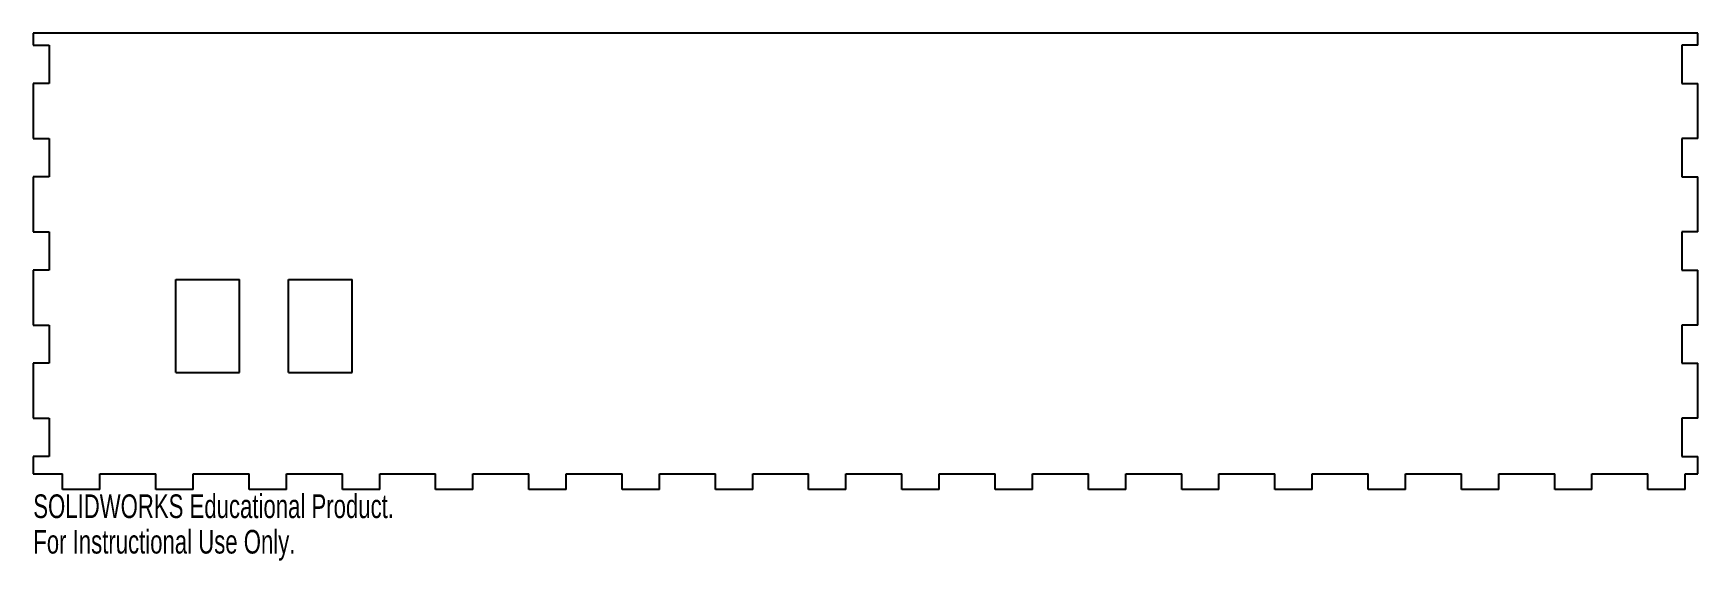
# Paper-space layout 'Flat-Pattern19' of a CAD drawing. Header units: millimetres. Extents: x 3 to 343, y -18 to 90.
import ezdxf

# ---------------------------------------------------------------- set-up
doc = ezdxf.new("R2010")
doc.units = ezdxf.units.MM
doc.styles.add('SLDTEXTSTYLE0', font='TXT', dxfattribs={"width": 0.7})

psp = doc.layouts.new('Flat-Pattern19')

# ---------------------------------------------------------------- linework, layer by layer
at = {"color": 7, "linetype": 'Continuous', "lineweight": 25}
for p, q in [((3.17, 90), (3.17, 87.56)), ((343.18, 90), (3.17, 90)), ((343.18, 87.56), (343.18, 90)), ((3.17, 87.56), (6.45, 87.56)), ((6.45, 87.56), (6.45, 79.74)), ((343.18, 87.56), (339.9, 87.56)), ((339.9, 87.56), (339.9, 79.74)), ((3.17, 79.74), (3.17, 68.51)), ((6.45, 79.74), (3.17, 79.74)), ((339.9, 79.74), (343.18, 79.74)), ((343.18, 68.51), (343.18, 79.74)), ((3.17, 68.51), (6.45, 68.51)), ((6.45, 68.51), (6.45, 60.69)), ((343.18, 68.51), (339.9, 68.51)), ((339.9, 68.51), (339.9, 60.69)), ((3.17, 60.69), (3.17, 49.46)), ((6.45, 60.69), (3.17, 60.69)), ((339.9, 60.69), (343.18, 60.69)), ((343.18, 49.46), (343.18, 60.69)), ((3.17, 49.46), (6.45, 49.46)), ((6.45, 49.46), (6.45, 41.64)), ((343.18, 49.46), (339.9, 49.46)), ((339.9, 49.46), (339.9, 41.64)), ((3.17, 41.64), (3.17, 30.41)), ((6.45, 41.64), (3.17, 41.64)), ((339.9, 41.64), (343.18, 41.64)), ((343.18, 30.41), (343.18, 41.64)), ((32.3, 39.7), (45.3, 39.7)), ((32.3, 20.7), (32.3, 39.7)), ((45.3, 20.7), (45.3, 39.7)), ((55.3, 39.7), (68.3, 39.7)), ((55.3, 20.7), (55.3, 39.7)), ((68.3, 20.7), (68.3, 39.7)), ((3.17, 30.41), (6.45, 30.41)), ((6.45, 30.41), (6.45, 22.59)), ((343.18, 30.41), (339.9, 30.41)), ((339.9, 30.41), (339.9, 22.59)), ((3.17, 22.59), (3.17, 11.36)), ((6.45, 22.59), (3.17, 22.59)), ((32.3, 20.7), (45.3, 20.7)), ((55.3, 20.7), (68.3, 20.7)), ((339.9, 22.59), (343.18, 22.59)), ((343.18, 11.36), (343.18, 22.59)), ((3.17, 11.36), (6.45, 11.36)), ((6.45, 11.36), (6.45, 3.54)), ((343.18, 11.36), (339.9, 11.36)), ((339.9, 11.36), (339.9, 3.54)), ((3.17, 3.54), (3.17, 0)), ((6.45, 3.54), (3.17, 3.54)), ((339.9, 3.54), (343.18, 3.54)), ((343.18, 0), (343.18, 3.54)), ((3.17, 0), (9.16, 0)), ((9.16, -3.17), (9.16, 0)), ((16.79, 0), (28.21, 0)), ((16.79, -3.17), (16.79, 0)), ((28.21, -3.17), (28.21, 0)), ((35.84, 0), (47.27, 0)), ((35.84, -3.17), (35.84, 0)), ((47.27, -3.17), (47.27, 0)), ((54.88, 0), (66.31, 0)), ((54.88, -3.17), (54.88, 0)), ((66.31, -3.17), (66.31, 0)), ((73.94, 0), (85.36, 0)), ((73.94, -3.17), (73.94, 0)), ((85.36, -3.17), (85.36, 0)), ((92.98, 0), (104.42, 0)), ((92.98, -3.17), (92.98, 0)), ((104.42, -3.17), (104.42, 0)), ((112.03, 0), (123.47, 0)), ((112.03, -3.17), (112.03, 0)), ((123.47, -3.17), (123.47, 0)), ((131.09, 0), (142.51, 0)), ((131.09, -3.17), (131.09, 0)), ((142.51, -3.17), (142.51, 0)), ((150.13, 0), (161.56, 0)), ((150.13, -3.17), (150.13, 0)), ((161.56, -3.17), (161.56, 0)), ((169.19, 0), (180.62, 0)), ((169.19, -3.17), (169.19, 0)), ((180.62, -3.17), (180.62, 0)), ((188.24, 0), (199.66, 0)), ((188.24, -3.17), (188.24, 0)), ((199.66, -3.17), (199.66, 0)), ((207.28, 0), (218.72, 0)), ((207.28, -3.17), (207.28, 0)), ((218.72, -3.17), (218.72, 0)), ((226.34, 0), (237.76, 0)), ((226.34, -3.17), (226.34, 0)), ((237.76, -3.17), (237.76, 0)), ((245.38, 0), (256.81, 0)), ((245.38, -3.17), (245.38, 0)), ((256.81, -3.17), (256.81, 0)), ((264.44, 0), (275.87, 0)), ((264.44, -3.17), (264.44, 0)), ((275.87, -3.17), (275.87, 0)), ((283.49, 0), (294.92, 0)), ((283.49, -3.17), (283.49, 0)), ((294.92, -3.17), (294.92, 0)), ((302.54, 0), (313.96, 0)), ((302.54, -3.17), (302.54, 0)), ((313.96, -3.17), (313.96, 0)), ((321.58, 0), (333.01, 0)), ((321.58, -3.17), (321.58, 0)), ((333.01, -3.17), (333.01, 0)), ((340.63, 0), (343.18, 0)), ((340.63, -3.17), (340.63, 0)), ((16.79, -3.17), (9.16, -3.17)), ((35.84, -3.17), (28.21, -3.17)), ((54.88, -3.17), (47.27, -3.17)), ((73.94, -3.17), (66.31, -3.17)), ((92.98, -3.17), (85.36, -3.17)), ((112.03, -3.17), (104.42, -3.17)), ((131.09, -3.17), (123.47, -3.17)), ((150.13, -3.17), (142.51, -3.17)), ((169.19, -3.17), (161.56, -3.17)), ((188.24, -3.17), (180.62, -3.17)), ((207.28, -3.17), (199.66, -3.17)), ((226.34, -3.17), (218.72, -3.17)), ((245.38, -3.17), (237.76, -3.17)), ((264.44, -3.17), (256.81, -3.17)), ((283.49, -3.17), (275.87, -3.17)), ((302.54, -3.17), (294.92, -3.17)), ((321.58, -3.17), (313.96, -3.17)), ((340.63, -3.17), (333.01, -3.17))]:
    psp.add_line(p, q, dxfattribs=at)

# ---------------------------------------------------------------- texts
at = {"color": 7, "linetype": 'Continuous', "char_height": 4.8336, "attachment_point": 1, "style": 'SLDTEXTSTYLE0'}
for s, insert in [('SOLIDWORKS Educational Product.', (3.17, -4.19)), ('For Instructional Use Only.', (3.17, -11.44))]:
    psp.add_mtext(s, dxfattribs=dict(at, insert=insert))

doc.saveas('drawing.dxf')
